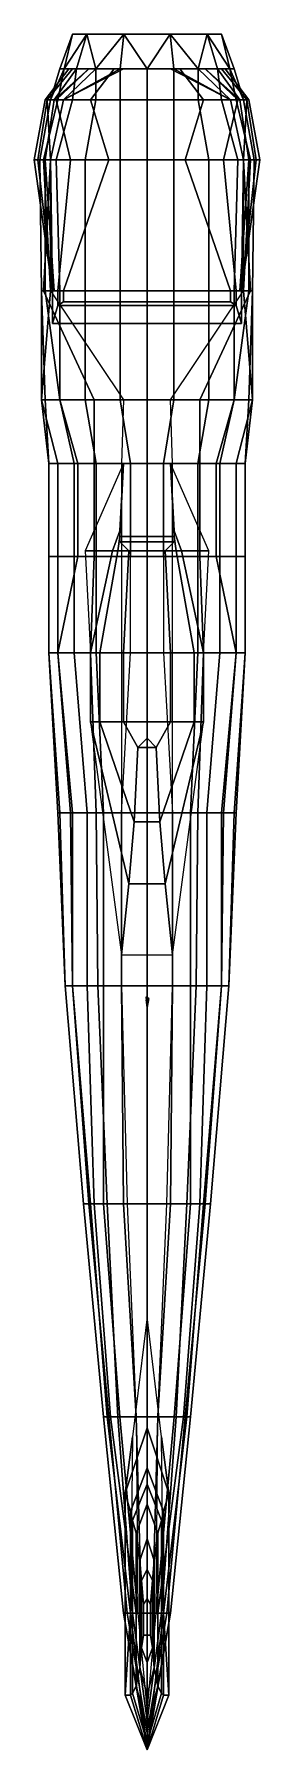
# Model space of a CAD drawing. Extents: x -0.62 to 0.62, y -5.03 to 4.4.
import ezdxf

# ---------------------------------------------------------------- set-up
doc = ezdxf.new("R2010")
doc.units = 0
doc.layers.get('0').update_dxf_attribs({"linetype": 'CONTINUOUS'})

msp = doc.modelspace()

# ---------------------------------------------------------------- linework, layer by layer
for points in [[(-0.3317, 4.4, 2.771), (-0.41, 4.4, 2.53), (-0.48, 4.21, 2.52), (-0.4565, 4.21, 2.6683)], [(-0.41, 4.4, 2.53), (-0.41, 4.4, 2.53), (-0.4565, 4.21, 2.3717), (-0.48, 4.21, 2.52)], [(-0.3317, 4.4, 2.771), (-0.3317, 4.4, 2.771), (-0.4565, 4.21, 2.6683), (-0.3883, 4.21, 2.8021)], [(-0.41, 4.4, 2.53), (-0.3317, 4.4, 2.289), (-0.3883, 4.21, 2.2379), (-0.4565, 4.21, 2.3717)], [(-0.1267, 4.4, 2.9199), (-0.3317, 4.4, 2.771), (-0.3883, 4.21, 2.8021), (-0.2821, 4.21, 2.9083)], [(-0.3317, 4.4, 2.289), (-0.3317, 4.4, 2.289), (-0.2821, 4.21, 2.1317), (-0.3883, 4.21, 2.2379)], [(-0.3317, 4.4, 2.289), (-0.1267, 4.4, 2.1401), (-0.1483, 4.21, 2.05), (-0.2821, 4.21, 2.1317)], [(-0.1267, 4.4, 2.9199), (-0.1267, 4.4, 2.9199), (-0.2821, 4.21, 2.9083), (-0.1483, 4.21, 2.9765)], [(0.1267, 4.4, 2.9199), (-0.1267, 4.4, 2.9199), (-0.1483, 4.21, 2.9765), (0, 4.21, 3)], [(-0.1267, 4.4, 2.1401), (-0.1267, 4.4, 2.1401), (0, 4.21, 2.02), (-0.1483, 4.21, 2.05)], [(-0.1267, 4.4, 2.1401), (0.1267, 4.4, 2.1401), (0.1483, 4.21, 2.05), (0, 4.21, 2.02)], [(0.1267, 4.4, 2.9199), (0.1267, 4.4, 2.9199), (0, 4.21, 3), (0.1483, 4.21, 2.9765)], [(0.3317, 4.4, 2.771), (0.1267, 4.4, 2.9199), (0.1483, 4.21, 2.9765), (0.2821, 4.21, 2.9083)], [(0.1267, 4.4, 2.1401), (0.1267, 4.4, 2.1401), (0.2821, 4.21, 2.1317), (0.1483, 4.21, 2.05)], [(0.1267, 4.4, 2.1401), (0.3317, 4.4, 2.289), (0.3883, 4.21, 2.2379), (0.2821, 4.21, 2.1317)], [(0.3317, 4.4, 2.771), (0.3317, 4.4, 2.771), (0.2821, 4.21, 2.9083), (0.3883, 4.21, 2.8021)], [(0.41, 4.4, 2.53), (0.3317, 4.4, 2.771), (0.3883, 4.21, 2.8021), (0.4565, 4.21, 2.6683)], [(0.3317, 4.4, 2.289), (0.3317, 4.4, 2.289), (0.4565, 4.21, 2.3717), (0.3883, 4.21, 2.2379)], [(0.3317, 4.4, 2.289), (0.41, 4.4, 2.53), (0.48, 4.21, 2.52), (0.4565, 4.21, 2.3717)], [(0.41, 4.4, 2.53), (0.41, 4.4, 2.53), (0.4565, 4.21, 2.6683), (0.48, 4.21, 2.52)], [(-0.41, 4.21, 1.61), (-0.55, 4.04, 1.58), (-0.56, 4.04, 1.63), (-0.43, 4.21, 1.67)], [(-0.43, 4.21, 1.67), (-0.56, 4.04, 1.63), (-0.56, 4.04, 1.67), (-0.43, 4.21, 1.73)], [(-0.43, 4.21, 1.73), (-0.56, 4.04, 1.67), (-0.55, 4.04, 1.74), (-0.41, 4.21, 1.77)], [(-0.32, 4.21, 1.5), (-0.5, 4.04, 1.48), (-0.55, 4.04, 1.58), (-0.41, 4.21, 1.61)], [(-0.41, 4.21, 1.77), (-0.55, 4.04, 1.74), (-0.51, 4.04, 1.85), (-0.32, 4.21, 1.89)], [(-0.4565, 4.21, 2.3717), (-0.3883, 4.21, 2.2379), (-0.51, 4.04, 2.2679), (-0.53, 4.04, 2.4017)], [(-0.48, 4.21, 2.52), (-0.4565, 4.21, 2.3717), (-0.53, 4.04, 2.4017), (-0.53, 4.04, 2.55)], [(-0.4565, 4.21, 2.6683), (-0.48, 4.21, 2.52), (-0.53, 4.04, 2.55), (-0.49, 4.04, 2.6983)], [(-0.32, 4.21, 1.89), (-0.51, 4.04, 1.85), (-0.46, 4.04, 1.97), (-0.13, 4.21, 1.99)], [(-0.3883, 4.21, 2.2379), (-0.2821, 4.21, 2.1317), (-0.46, 4.04, 2.02), (-0.51, 4.04, 2.2679)], [(-0.18, 4.21, 1.43), (-0.31, 4.04, 1.38), (-0.5, 4.04, 1.48), (-0.32, 4.21, 1.5)], [(-0.3883, 4.21, 2.8021), (-0.4565, 4.21, 2.6683), (-0.49, 4.04, 2.6983), (-0.41, 4.04, 2.8321)], [(-0.13, 4.21, 1.99), (-0.46, 4.04, 1.97), (0, 4.04, 2.06), (0, 4.21, 2.01)], [(-0.1483, 4.21, 2.05), (0, 4.21, 2.02), (0, 4.04, 1.97), (-0.46, 4.04, 1.97)], [(-0.2821, 4.21, 2.1317), (-0.1483, 4.21, 2.05), (-0.46, 4.04, 1.97), (-0.46, 4.04, 2.02)], [(0.32, 4.21, 1.5), (-0.41, 4.21, 1.61), (-0.43, 4.21, 1.67), (0.41, 4.21, 1.61)], [(0.41, 4.21, 1.61), (-0.43, 4.21, 1.67), (-0.43, 4.21, 1.73), (0.43, 4.21, 1.67)], [(0.43, 4.21, 1.67), (-0.43, 4.21, 1.73), (-0.41, 4.21, 1.77), (0.43, 4.21, 1.73)], [(-0.2821, 4.21, 2.9083), (-0.3883, 4.21, 2.8021), (-0.41, 4.04, 2.8321), (-0.2821, 4.04, 2.9383)], [(0.18, 4.21, 1.43), (-0.32, 4.21, 1.5), (-0.41, 4.21, 1.61), (0.32, 4.21, 1.5)], [(0.43, 4.21, 1.73), (-0.41, 4.21, 1.77), (-0.32, 4.21, 1.89), (0.41, 4.21, 1.77)], [(0, 4.21, 1.4), (-0.18, 4.21, 1.43), (-0.32, 4.21, 1.5), (0.18, 4.21, 1.43)], [(0.41, 4.21, 1.77), (-0.32, 4.21, 1.89), (-0.13, 4.21, 1.99), (0.32, 4.21, 1.89)], [(0, 4.21, 1.4), (0, 4.04, 1.34), (-0.31, 4.04, 1.38), (-0.18, 4.21, 1.43)], [(-0.1483, 4.21, 2.9765), (-0.2821, 4.21, 2.9083), (-0.2821, 4.04, 2.9383), (-0.1483, 4.04, 3.0065)], [(0, 4.21, 3), (-0.1483, 4.21, 2.9765), (-0.1483, 4.04, 3.0065), (0, 4.04, 3.03)], [(0.32, 4.21, 1.89), (-0.13, 4.21, 1.99), (0, 4.21, 2.01), (0.13, 4.21, 1.99)], [(0, 4.04, 1.34), (0, 4.21, 1.4), (0.18, 4.21, 1.43), (0.31, 4.04, 1.38)], [(0.46, 4.04, 1.97), (0, 4.04, 1.97), (0, 4.21, 2.02), (0.1483, 4.21, 2.05)], [(0.46, 4.04, 1.97), (0.13, 4.21, 1.99), (0, 4.21, 2.01), (0, 4.04, 2.06)], [(0, 4.04, 3.03), (0.1483, 4.04, 3.0065), (0.1483, 4.21, 2.9765), (0, 4.21, 3)], [(0.51, 4.04, 1.85), (0.32, 4.21, 1.89), (0.13, 4.21, 1.99), (0.46, 4.04, 1.97)], [(0.46, 4.04, 2.02), (0.46, 4.04, 1.97), (0.1483, 4.21, 2.05), (0.2821, 4.21, 2.1317)], [(0.1483, 4.04, 3.0065), (0.2821, 4.04, 2.9383), (0.2821, 4.21, 2.9083), (0.1483, 4.21, 2.9765)], [(0.31, 4.04, 1.38), (0.18, 4.21, 1.43), (0.32, 4.21, 1.5), (0.5, 4.04, 1.48)], [(0.51, 4.04, 2.2679), (0.46, 4.04, 2.02), (0.2821, 4.21, 2.1317), (0.3883, 4.21, 2.2379)], [(0.2821, 4.04, 2.9383), (0.41, 4.04, 2.8321), (0.3883, 4.21, 2.8021), (0.2821, 4.21, 2.9083)], [(0.5, 4.04, 1.48), (0.32, 4.21, 1.5), (0.41, 4.21, 1.61), (0.55, 4.04, 1.58)], [(0.55, 4.04, 1.74), (0.41, 4.21, 1.77), (0.32, 4.21, 1.89), (0.51, 4.04, 1.85)], [(0.41, 4.04, 2.8321), (0.49, 4.04, 2.6983), (0.4565, 4.21, 2.6683), (0.3883, 4.21, 2.8021)], [(0.53, 4.04, 2.4017), (0.51, 4.04, 2.2679), (0.3883, 4.21, 2.2379), (0.4565, 4.21, 2.3717)], [(0.56, 4.04, 1.67), (0.43, 4.21, 1.73), (0.41, 4.21, 1.77), (0.55, 4.04, 1.74)], [(0.55, 4.04, 1.58), (0.41, 4.21, 1.61), (0.43, 4.21, 1.67), (0.56, 4.04, 1.63)], [(0.56, 4.04, 1.63), (0.43, 4.21, 1.67), (0.43, 4.21, 1.73), (0.56, 4.04, 1.67)], [(0.49, 4.04, 2.6983), (0.53, 4.04, 2.55), (0.48, 4.21, 2.52), (0.4565, 4.21, 2.6683)], [(0.53, 4.04, 2.55), (0.53, 4.04, 2.4017), (0.4565, 4.21, 2.3717), (0.48, 4.21, 2.52)], [(-0.56, 4.04, 1.67), (-0.62, 3.71, 1.67), (-0.6, 3.71, 1.77), (-0.55, 4.04, 1.74)], [(-0.56, 4.04, 1.63), (-0.62, 3.71, 1.62), (-0.62, 3.71, 1.67), (-0.56, 4.04, 1.67)], [(-0.55, 4.04, 1.58), (-0.53, 3.71, 1.41), (-0.62, 3.71, 1.62), (-0.56, 4.04, 1.63)], [(-0.55, 4.04, 1.74), (-0.6, 3.71, 1.77), (-0.56, 3.71, 1.95), (-0.51, 4.04, 1.85)], [(-0.53, 4.04, 2.4017), (-0.51, 4.04, 2.2679), (-0.56, 3.71, 2.25), (-0.59, 3.71, 2.4017)], [(-0.53, 4.04, 2.55), (-0.53, 4.04, 2.4017), (-0.59, 3.71, 2.4017), (-0.59, 3.71, 2.55)], [(-0.49, 4.04, 2.6983), (-0.53, 4.04, 2.55), (-0.59, 3.71, 2.55), (-0.57, 3.71, 2.63)], [(-0.41, 4.04, 2.8321), (-0.49, 4.04, 2.6983), (-0.57, 3.71, 2.63), (-0.5, 3.71, 2.79)], [(-0.51, 4.04, 1.85), (-0.56, 3.71, 1.95), (-0.53, 3.71, 2.05), (-0.46, 4.04, 1.97)], [(-0.51, 4.04, 2.2679), (-0.46, 4.04, 2.02), (-0.53, 3.71, 2.1), (-0.56, 3.71, 2.25)], [(-0.5, 4.04, 1.48), (-0.42, 3.71, 1.35), (-0.53, 3.71, 1.41), (-0.55, 4.04, 1.58)], [(-0.46, 4.04, 2.02), (-0.46, 4.04, 1.97), (-0.53, 3.71, 2.05), (-0.53, 3.71, 2.1)], [(-0.31, 4.04, 1.38), (-0.21, 3.71, 1.3), (-0.42, 3.71, 1.35), (-0.5, 4.04, 1.48)], [(-0.2821, 4.04, 2.9383), (-0.41, 4.04, 2.8321), (-0.5, 3.71, 2.79), (-0.34, 3.71, 2.96)], [(-0.1483, 4.04, 3.0065), (-0.2821, 4.04, 2.9383), (-0.34, 3.71, 2.96), (-0.1483, 3.71, 3.04)], [(0, 4.04, 1.34), (0, 3.71, 1.29), (-0.21, 3.71, 1.3), (-0.31, 4.04, 1.38)], [(0, 4.04, 3.03), (-0.1483, 4.04, 3.0065), (-0.1483, 3.71, 3.04), (0, 3.71, 3.06)], [(0, 3.71, 1.29), (0, 4.04, 1.34), (0.31, 4.04, 1.38), (0.21, 3.71, 1.3)], [(0, 3.71, 3.06), (0.1483, 3.71, 3.04), (0.1483, 4.04, 3.0065), (0, 4.04, 3.03)], [(0.1483, 3.71, 3.04), (0.34, 3.71, 2.96), (0.2821, 4.04, 2.9383), (0.1483, 4.04, 3.0065)], [(0.21, 3.71, 1.3), (0.31, 4.04, 1.38), (0.5, 4.04, 1.48), (0.42, 3.71, 1.35)], [(0.34, 3.71, 2.96), (0.5, 3.71, 2.79), (0.41, 4.04, 2.8321), (0.2821, 4.04, 2.9383)], [(0.5, 3.71, 2.79), (0.57, 3.71, 2.63), (0.49, 4.04, 2.6983), (0.41, 4.04, 2.8321)], [(0.42, 3.71, 1.35), (0.5, 4.04, 1.48), (0.55, 4.04, 1.58), (0.53, 3.71, 1.41)], [(0.56, 3.71, 2.25), (0.53, 3.71, 2.1), (0.46, 4.04, 2.02), (0.51, 4.04, 2.2679)], [(0.53, 3.71, 2.1), (0.53, 3.71, 2.05), (0.46, 4.04, 1.97), (0.46, 4.04, 2.02)], [(0.56, 3.71, 1.95), (0.51, 4.04, 1.85), (0.46, 4.04, 1.97), (0.53, 3.71, 2.05)], [(0.57, 3.71, 2.63), (0.59, 3.71, 2.55), (0.53, 4.04, 2.55), (0.49, 4.04, 2.6983)], [(0.6, 3.71, 1.77), (0.55, 4.04, 1.74), (0.51, 4.04, 1.85), (0.56, 3.71, 1.95)], [(0.59, 3.71, 2.4017), (0.56, 3.71, 2.25), (0.51, 4.04, 2.2679), (0.53, 4.04, 2.4017)], [(0.53, 3.71, 1.41), (0.55, 4.04, 1.58), (0.56, 4.04, 1.63), (0.62, 3.71, 1.62)], [(0.59, 3.71, 2.55), (0.59, 3.71, 2.4017), (0.53, 4.04, 2.4017), (0.53, 4.04, 2.55)], [(0.62, 3.71, 1.67), (0.56, 4.04, 1.67), (0.55, 4.04, 1.74), (0.6, 3.71, 1.77)], [(0.62, 3.71, 1.62), (0.56, 4.04, 1.63), (0.56, 4.04, 1.67), (0.62, 3.71, 1.67)], [(-0.53, 3.71, 1.41), (-0.52, 2.99, 1.57), (-0.52, 2.99, 1.64), (-0.62, 3.71, 1.62)], [(-0.62, 3.71, 1.62), (-0.52, 2.99, 1.64), (-0.52, 2.99, 1.69), (-0.62, 3.71, 1.67)], [(-0.62, 3.71, 1.67), (-0.52, 2.99, 1.69), (-0.52, 2.99, 1.79), (-0.6, 3.71, 1.77)], [(-0.6, 3.71, 1.77), (-0.52, 2.99, 1.79), (-0.51, 2.99, 1.97), (-0.56, 3.71, 1.95)], [(-0.59, 3.71, 2.4017), (-0.56, 3.71, 2.25), (-0.56, 2.99, 2.27), (-0.58, 2.99, 2.4217)], [(-0.59, 3.71, 2.55), (-0.59, 3.71, 2.4017), (-0.58, 2.99, 2.4217), (-0.58, 2.99, 2.5)], [(-0.57, 3.71, 2.63), (-0.59, 3.71, 2.55), (-0.58, 2.99, 2.5), (-0.53, 2.99, 2.68)], [(-0.56, 3.71, 2.25), (-0.53, 3.71, 2.1), (-0.57, 2.99, 2.12), (-0.56, 2.99, 2.27)], [(-0.53, 3.71, 2.1), (-0.53, 3.71, 2.05), (-0.53, 2.99, 2.07), (-0.57, 2.99, 2.12)], [(-0.5, 3.71, 2.79), (-0.57, 3.71, 2.63), (-0.53, 2.99, 2.68), (-0.48, 2.99, 2.81)], [(-0.56, 3.71, 1.95), (-0.51, 2.99, 1.97), (-0.53, 2.99, 2.07), (-0.53, 3.71, 2.05)], [(-0.42, 3.71, 1.35), (-0.49, 2.99, 1.37), (-0.52, 2.99, 1.57), (-0.53, 3.71, 1.41)], [(-0.34, 3.71, 2.96), (-0.5, 3.71, 2.79), (-0.48, 2.99, 2.81), (-0.34, 2.99, 2.98)], [(-0.21, 3.71, 1.3), (-0.46, 2.99, 1.33), (-0.49, 2.99, 1.37), (-0.42, 3.71, 1.35)], [(0, 3.71, 1.29), (0, 2.99, 1.33), (-0.46, 2.99, 1.33), (-0.21, 3.71, 1.3)], [(-0.1483, 3.71, 3.04), (-0.34, 3.71, 2.96), (-0.34, 2.99, 2.98), (-0.1483, 2.99, 3.06)], [(0, 3.71, 3.06), (-0.1483, 3.71, 3.04), (-0.1483, 2.99, 3.06), (0, 2.99, 3.08)], [(0, 2.99, 1.33), (0, 3.71, 1.29), (0.21, 3.71, 1.3), (0.46, 2.99, 1.33)], [(0, 2.99, 3.08), (0.1483, 2.99, 3.06), (0.1483, 3.71, 3.04), (0, 3.71, 3.06)], [(0.1483, 2.99, 3.06), (0.34, 2.99, 2.98), (0.34, 3.71, 2.96), (0.1483, 3.71, 3.04)], [(0.46, 2.99, 1.33), (0.21, 3.71, 1.3), (0.42, 3.71, 1.35), (0.49, 2.99, 1.37)], [(0.34, 2.99, 2.98), (0.48, 2.99, 2.81), (0.5, 3.71, 2.79), (0.34, 3.71, 2.96)], [(0.49, 2.99, 1.37), (0.42, 3.71, 1.35), (0.53, 3.71, 1.41), (0.52, 2.99, 1.57)], [(0.48, 2.99, 2.81), (0.53, 2.99, 2.68), (0.57, 3.71, 2.63), (0.5, 3.71, 2.79)], [(0.51, 2.99, 1.97), (0.56, 3.71, 1.95), (0.53, 3.71, 2.05), (0.53, 2.99, 2.07)], [(0.52, 2.99, 1.79), (0.6, 3.71, 1.77), (0.56, 3.71, 1.95), (0.51, 2.99, 1.97)], [(0.52, 2.99, 1.57), (0.53, 3.71, 1.41), (0.62, 3.71, 1.62), (0.52, 2.99, 1.64)], [(0.52, 2.99, 1.64), (0.62, 3.71, 1.62), (0.62, 3.71, 1.67), (0.52, 2.99, 1.69)], [(0.52, 2.99, 1.69), (0.62, 3.71, 1.67), (0.6, 3.71, 1.77), (0.52, 2.99, 1.79)], [(0.56, 2.99, 2.27), (0.57, 2.99, 2.12), (0.53, 3.71, 2.1), (0.56, 3.71, 2.25)], [(0.57, 2.99, 2.12), (0.53, 2.99, 2.07), (0.53, 3.71, 2.05), (0.53, 3.71, 2.1)], [(0.53, 2.99, 2.68), (0.58, 2.99, 2.5), (0.59, 3.71, 2.55), (0.57, 3.71, 2.63)], [(0.58, 2.99, 2.4217), (0.56, 2.99, 2.27), (0.56, 3.71, 2.25), (0.59, 3.71, 2.4017)], [(0.58, 2.99, 2.5), (0.58, 2.99, 2.4217), (0.59, 3.71, 2.4017), (0.59, 3.71, 2.55)], [(-0.58, 2.99, 2.5), (-0.58, 2.99, 2.4217), (-0.56, 2.39, 2.16), (-0.58, 2.39, 2.23)], [(-0.53, 2.99, 2.68), (-0.58, 2.99, 2.5), (-0.58, 2.39, 2.23), (-0.58, 2.39, 2.5)], [(-0.58, 2.99, 2.4217), (-0.56, 2.99, 2.27), (-0.48, 2.39, 1.59), (-0.56, 2.39, 2.16)], [(-0.48, 2.99, 2.81), (-0.53, 2.99, 2.68), (-0.58, 2.39, 2.5), (-0.48, 2.39, 2.81)], [(-0.57, 2.99, 2.12), (-0.53, 2.99, 2.07), (-0.13, 2.39, 1.52), (-0.29, 2.39, 1.54)], [(-0.56, 2.99, 2.27), (-0.57, 2.99, 2.12), (-0.29, 2.39, 1.54), (-0.48, 2.39, 1.59)], [(-0.53, 2.99, 2.07), (-0.13, 2.39, 1.52), (0, 2.39, 1.51), (0, 2.99, 2.08)], [(-0.52, 2.99, 1.57), (-0.52, 2.81, 1.57), (-0.52, 2.81, 1.64), (-0.52, 2.99, 1.64)], [(-0.49, 2.99, 1.37), (-0.49, 2.91, 1.37), (-0.52, 2.81, 1.57), (-0.52, 2.99, 1.57)], [(-0.46, 2.99, 1.33), (-0.46, 2.93, 1.33), (-0.49, 2.91, 1.37), (-0.49, 2.99, 1.37)], [(0.46, 2.93, 1.33), (0.49, 2.91, 1.37), (-0.49, 2.91, 1.37), (-0.46, 2.93, 1.33)], [(-0.34, 2.99, 2.98), (-0.48, 2.99, 2.81), (-0.48, 2.39, 2.81), (-0.34, 2.39, 2.98)], [(0, 2.99, 1.33), (0, 2.93, 1.33), (-0.46, 2.93, 1.33), (-0.46, 2.99, 1.33)], [(-0.1483, 2.99, 3.06), (-0.34, 2.99, 2.98), (-0.34, 2.39, 2.98), (-0.1483, 2.39, 3.07)], [(0, 2.99, 3.08), (-0.1483, 2.99, 3.06), (-0.1483, 2.39, 3.07), (0, 2.39, 3.09)], [(0, 2.93, 1.33), (0, 2.99, 1.33), (0.46, 2.99, 1.33), (0.46, 2.93, 1.33)], [(0.13, 2.39, 1.52), (0.53, 2.99, 2.07), (0, 2.99, 2.08), (0, 2.39, 1.51)], [(0, 2.39, 3.09), (0.1483, 2.39, 3.07), (0.1483, 2.99, 3.06), (0, 2.99, 3.08)], [(0.29, 2.39, 1.54), (0.13, 2.39, 1.52), (0.53, 2.99, 2.07), (0.57, 2.99, 2.12)], [(0.1483, 2.39, 3.07), (0.34, 2.39, 2.98), (0.34, 2.99, 2.98), (0.1483, 2.99, 3.06)], [(0.48, 2.39, 1.59), (0.29, 2.39, 1.54), (0.57, 2.99, 2.12), (0.56, 2.99, 2.27)], [(0.34, 2.39, 2.98), (0.48, 2.39, 2.81), (0.48, 2.99, 2.81), (0.34, 2.99, 2.98)], [(0.46, 2.93, 1.33), (0.46, 2.99, 1.33), (0.49, 2.99, 1.37), (0.49, 2.91, 1.37)], [(0.48, 2.39, 2.81), (0.58, 2.39, 2.5), (0.53, 2.99, 2.68), (0.48, 2.99, 2.81)], [(0.56, 2.39, 2.16), (0.48, 2.39, 1.59), (0.56, 2.99, 2.27), (0.58, 2.99, 2.4217)], [(0.49, 2.91, 1.37), (0.49, 2.99, 1.37), (0.52, 2.99, 1.57), (0.52, 2.81, 1.57)], [(0.52, 2.81, 1.57), (0.52, 2.99, 1.57), (0.52, 2.99, 1.64), (0.52, 2.81, 1.64)], [(0.58, 2.39, 2.5), (0.58, 2.39, 2.23), (0.58, 2.99, 2.5), (0.53, 2.99, 2.68)], [(0.58, 2.39, 2.23), (0.56, 2.39, 2.16), (0.58, 2.99, 2.4217), (0.58, 2.99, 2.5)], [(0.49, 2.91, 1.37), (0.52, 2.81, 1.57), (-0.52, 2.81, 1.57), (-0.49, 2.91, 1.37)], [(0.52, 2.81, 1.57), (0.52, 2.81, 1.64), (-0.52, 2.81, 1.64), (-0.52, 2.81, 1.57)], [(-0.58, 2.39, 2.5), (-0.58, 2.39, 2.23), (-0.54, 2.04, 2.46), (-0.49, 2.04, 2.74)], [(-0.48, 2.39, 2.81), (-0.58, 2.39, 2.5), (-0.49, 2.04, 2.74), (-0.4, 2.04, 2.9)], [(-0.58, 2.39, 2.23), (-0.56, 2.39, 2.16), (-0.54, 2.04, 2.16), (-0.54, 2.04, 2.46)], [(-0.56, 2.39, 2.16), (-0.48, 2.39, 1.59), (-0.38, 2.04, 1.6), (-0.54, 2.04, 2.16)], [(-0.34, 2.39, 2.98), (-0.48, 2.39, 2.81), (-0.4, 2.04, 2.9), (-0.28, 2.04, 3.01)], [(-0.48, 2.39, 1.59), (-0.29, 2.39, 1.54), (-0.29, 2.04, 1.56), (-0.38, 2.04, 1.6)], [(-0.1483, 2.39, 3.07), (-0.34, 2.39, 2.98), (-0.28, 2.04, 3.01), (-0.09, 2.04, 3.08)], [(-0.29, 2.39, 1.54), (-0.13, 2.39, 1.52), (-0.14, 2.04, 1.53), (-0.29, 2.04, 1.56)], [(0, 2.39, 3.09), (-0.1483, 2.39, 3.07), (-0.09, 2.04, 3.08), (0, 2.04, 3.09)], [(-0.13, 2.39, 1.52), (-0.14, 2.04, 1.53), (0, 2.04, 1.53), (0, 2.39, 1.51)], [(0.14, 2.04, 1.53), (0.13, 2.39, 1.52), (0, 2.39, 1.51), (0, 2.04, 1.53)], [(0, 2.04, 3.09), (0.09, 2.04, 3.08), (0.1483, 2.39, 3.07), (0, 2.39, 3.09)], [(0.09, 2.04, 3.08), (0.28, 2.04, 3.01), (0.34, 2.39, 2.98), (0.1483, 2.39, 3.07)], [(0.29, 2.04, 1.56), (0.14, 2.04, 1.53), (0.13, 2.39, 1.52), (0.29, 2.39, 1.54)], [(0.28, 2.04, 3.01), (0.4, 2.04, 2.9), (0.48, 2.39, 2.81), (0.34, 2.39, 2.98)], [(0.38, 2.04, 1.6), (0.29, 2.04, 1.56), (0.29, 2.39, 1.54), (0.48, 2.39, 1.59)], [(0.54, 2.04, 2.16), (0.38, 2.04, 1.6), (0.48, 2.39, 1.59), (0.56, 2.39, 2.16)], [(0.4, 2.04, 2.9), (0.49, 2.04, 2.74), (0.58, 2.39, 2.5), (0.48, 2.39, 2.81)], [(0.49, 2.04, 2.74), (0.54, 2.04, 2.46), (0.58, 2.39, 2.23), (0.58, 2.39, 2.5)], [(0.54, 2.04, 2.46), (0.54, 2.04, 2.16), (0.56, 2.39, 2.16), (0.58, 2.39, 2.23)], [(-0.54, 2.04, 2.16), (-0.38, 2.04, 1.6), (-0.38, 1.53, 1.57), (-0.54, 1.53, 2.13)], [(-0.54, 2.04, 2.46), (-0.54, 2.04, 2.16), (-0.54, 1.53, 2.13), (-0.54, 1.53, 2.47)], [(-0.49, 2.04, 2.74), (-0.54, 2.04, 2.46), (-0.54, 1.53, 2.47), (-0.49, 1.53, 2.71)], [(-0.4, 2.04, 2.9), (-0.49, 2.04, 2.74), (-0.49, 1.53, 2.71), (-0.4, 1.53, 2.87)], [(-0.28, 2.04, 3.01), (-0.4, 2.04, 2.9), (-0.4, 1.53, 2.87), (-0.28, 1.53, 2.98)], [(-0.38, 2.04, 1.6), (-0.29, 2.04, 1.56), (-0.29, 1.53, 1.53), (-0.38, 1.53, 1.57)], [(-0.15, 1.67, 3.29), (-0.13, 2.04, 3.06), (-0.34, 1.56, 2.92), (-0.19, 1.56, 3.29)], [(-0.29, 2.04, 1.56), (-0.14, 2.04, 1.53), (-0.14, 1.53, 1.5), (-0.29, 1.53, 1.53)], [(-0.09, 2.04, 3.08), (-0.28, 2.04, 3.01), (-0.28, 1.53, 2.98), (-0.09, 1.53, 3.05)], [(-0.15, 1.64, 3.31), (0.15, 1.64, 3.31), (0.13, 2.04, 3.06), (-0.13, 2.04, 3.06)], [(-0.14, 2.04, 1.53), (-0.14, 1.53, 1.5), (0, 1.53, 1.5), (0, 2.04, 1.53)], [(0, 2.04, 3.09), (-0.09, 2.04, 3.08), (-0.09, 1.53, 3.05), (0, 1.53, 3.06)], [(0.14, 1.53, 1.5), (0.14, 2.04, 1.53), (0, 2.04, 1.53), (0, 1.53, 1.5)], [(0, 1.53, 3.06), (0.09, 1.53, 3.05), (0.09, 2.04, 3.08), (0, 2.04, 3.09)], [(0.09, 1.53, 3.05), (0.28, 1.53, 2.98), (0.28, 2.04, 3.01), (0.09, 2.04, 3.08)], [(0.19, 1.56, 3.29), (0.34, 1.56, 2.92), (0.13, 2.04, 3.06), (0.15, 1.67, 3.29)], [(0.29, 1.53, 1.53), (0.14, 1.53, 1.5), (0.14, 2.04, 1.53), (0.29, 2.04, 1.56)], [(0.28, 1.53, 2.98), (0.4, 1.53, 2.87), (0.4, 2.04, 2.9), (0.28, 2.04, 3.01)], [(0.38, 1.53, 1.57), (0.29, 1.53, 1.53), (0.29, 2.04, 1.56), (0.38, 2.04, 1.6)], [(0.54, 1.53, 2.13), (0.38, 1.53, 1.57), (0.38, 2.04, 1.6), (0.54, 2.04, 2.16)], [(0.4, 1.53, 2.87), (0.49, 1.53, 2.71), (0.49, 2.04, 2.74), (0.4, 2.04, 2.9)], [(0.49, 1.53, 2.71), (0.54, 1.53, 2.47), (0.54, 2.04, 2.46), (0.49, 2.04, 2.74)], [(0.54, 1.53, 2.47), (0.54, 1.53, 2.13), (0.54, 2.04, 2.16), (0.54, 2.04, 2.46)], [(-0.15, 1.64, 3.31), (-0.15, 1.67, 3.29), (-0.19, 1.56, 3.29), (-0.16, 1.56, 3.31)], [(-0.15, 1.61, 3.33), (-0.15, 1.64, 3.31), (-0.16, 1.56, 3.31), (-0.1, 1.56, 3.33)], [(-0.15, 1.61, 3.33), (0.15, 1.61, 3.33), (0.15, 1.64, 3.31), (-0.15, 1.64, 3.31)], [(-0.1, 1.56, 3.33), (0.1, 1.56, 3.33), (0.15, 1.61, 3.33), (-0.15, 1.61, 3.33)], [(0.1, 1.56, 3.33), (0.16, 1.56, 3.31), (0.15, 1.64, 3.31), (0.15, 1.61, 3.33)], [(0.16, 1.56, 3.31), (0.19, 1.56, 3.29), (0.15, 1.67, 3.29), (0.15, 1.64, 3.31)], [(-0.54, 1.53, 2.13), (-0.38, 1.53, 1.57), (-0.49, 1, 1.73), (-0.54, 1, 2.08)], [(-0.49, 1.53, 2.71), (-0.54, 1.53, 2.47), (-0.54, 1, 2.42), (-0.49, 1, 2.59)], [(-0.54, 1.53, 2.47), (-0.54, 1.53, 2.13), (-0.54, 1, 2.08), (-0.54, 1, 2.42)], [(-0.38, 1.53, 1.57), (-0.29, 1.53, 1.53), (-0.31, 1, 1.62), (-0.49, 1, 1.73)], [(-0.4, 1.53, 2.87), (-0.49, 1.53, 2.71), (-0.49, 1, 2.59), (-0.4, 1, 2.77)], [(-0.28, 1.53, 2.98), (-0.4, 1.53, 2.87), (-0.4, 1, 2.77), (-0.28, 1, 2.92)], [(-0.19, 1.56, 3.29), (-0.34, 1.56, 2.92), (-0.31, 1, 2.88), (-0.31, 1, 3.08)], [(-0.16, 1.56, 3.31), (-0.19, 1.56, 3.29), (-0.31, 1, 3.08), (-0.26, 1, 3.2)], [(-0.29, 1.53, 1.53), (-0.14, 1.53, 1.5), (-0.14, 1, 1.52), (-0.31, 1, 1.62)], [(-0.09, 1.53, 3.05), (-0.28, 1.53, 2.98), (-0.28, 1, 2.92), (-0.09, 1, 3.04)], [(-0.1, 1.56, 3.33), (-0.16, 1.56, 3.31), (-0.26, 1, 3.2), (-0.13, 1, 3.31)], [(-0.14, 1.53, 1.5), (-0.14, 1, 1.52), (0, 1, 1.49), (0, 1.53, 1.5)], [(0, 1.56, 3.33), (-0.1, 1.56, 3.33), (-0.13, 1, 3.31), (0, 1, 3.32)], [(0, 1, 3.32), (0.13, 1, 3.31), (0.1, 1.56, 3.33), (0, 1.56, 3.33)], [(0.14, 1, 1.52), (0.14, 1.53, 1.5), (0, 1.53, 1.5), (0, 1, 1.49)], [(0.09, 1, 3.04), (0.28, 1, 2.92), (0.28, 1.53, 2.98), (0.09, 1.53, 3.05)], [(0.13, 1, 3.31), (0.26, 1, 3.2), (0.16, 1.56, 3.31), (0.1, 1.56, 3.33)], [(0.31, 1, 1.62), (0.14, 1, 1.52), (0.14, 1.53, 1.5), (0.29, 1.53, 1.53)], [(0.26, 1, 3.2), (0.31, 1, 3.08), (0.19, 1.56, 3.29), (0.16, 1.56, 3.31)], [(0.31, 1, 3.08), (0.31, 1, 2.88), (0.34, 1.56, 2.92), (0.19, 1.56, 3.29)], [(0.28, 1, 2.92), (0.4, 1, 2.77), (0.4, 1.53, 2.87), (0.28, 1.53, 2.98)], [(0.49, 1, 1.73), (0.31, 1, 1.62), (0.29, 1.53, 1.53), (0.38, 1.53, 1.57)], [(0.54, 1, 2.08), (0.49, 1, 1.73), (0.38, 1.53, 1.57), (0.54, 1.53, 2.13)], [(0.4, 1, 2.77), (0.49, 1, 2.59), (0.49, 1.53, 2.71), (0.4, 1.53, 2.87)], [(0.49, 1, 2.59), (0.54, 1, 2.42), (0.54, 1.53, 2.47), (0.49, 1.53, 2.71)], [(0.54, 1, 2.42), (0.54, 1, 2.08), (0.54, 1.53, 2.13), (0.54, 1.53, 2.47)], [(-0.49, 1, 2.59), (-0.54, 1, 2.42), (-0.48, 0.12, 2.42), (-0.42, 0.12, 2.63)], [(-0.54, 1, 2.42), (-0.54, 1, 2.08), (-0.49, 0.12, 2.16), (-0.48, 0.12, 2.42)], [(-0.54, 1, 2.08), (-0.49, 1, 1.73), (-0.41, 0.12, 1.85), (-0.49, 0.12, 2.16)], [(-0.49, 1, 1.73), (-0.31, 1, 1.62), (-0.28, 0.12, 1.66), (-0.41, 0.12, 1.85)], [(-0.4, 1, 2.77), (-0.49, 1, 2.59), (-0.42, 0.12, 2.63), (-0.33, 0.12, 2.81)], [(-0.28, 1, 2.92), (-0.4, 1, 2.77), (-0.33, 0.12, 2.81), (-0.24, 0.12, 2.91)], [(-0.31, 1, 1.62), (-0.14, 1, 1.52), (-0.14, 0.12, 1.56), (-0.28, 0.12, 1.66)], [(-0.31, 1, 3.08), (-0.31, 1, 2.88), (-0.31, 0.62, 2.85), (-0.31, 0.62, 3.08)], [(-0.26, 1, 3.2), (-0.31, 1, 3.08), (-0.31, 0.62, 3.08), (-0.26, 0.62, 3.2)], [(-0.09, 1, 3.04), (-0.28, 1, 2.92), (-0.24, 0.12, 2.91), (-0.14, 0.12, 2.98)], [(-0.13, 1, 3.31), (-0.26, 1, 3.2), (-0.26, 0.62, 3.2), (-0.13, 0.62, 3.32)], [(-0.14, 1, 1.52), (-0.14, 0.12, 1.56), (0, 0.12, 1.53), (0, 1, 1.49)], [(0, 1, 3.32), (-0.13, 1, 3.31), (-0.13, 0.62, 3.32), (0, 0.62, 3.34)], [(0.14, 0.12, 1.56), (0.14, 1, 1.52), (0, 1, 1.49), (0, 0.12, 1.53)], [(0, 0.62, 3.34), (0.13, 0.62, 3.32), (0.13, 1, 3.31), (0, 1, 3.32)], [(0.14, 0.12, 2.98), (0.24, 0.12, 2.91), (0.28, 1, 2.92), (0.09, 1, 3.04)], [(0.13, 0.62, 3.32), (0.26, 0.62, 3.2), (0.26, 1, 3.2), (0.13, 1, 3.31)], [(0.28, 0.12, 1.66), (0.14, 0.12, 1.56), (0.14, 1, 1.52), (0.31, 1, 1.62)], [(0.24, 0.12, 2.91), (0.33, 0.12, 2.81), (0.4, 1, 2.77), (0.28, 1, 2.92)], [(0.26, 0.62, 3.2), (0.31, 0.62, 3.08), (0.31, 1, 3.08), (0.26, 1, 3.2)], [(0.41, 0.12, 1.85), (0.28, 0.12, 1.66), (0.31, 1, 1.62), (0.49, 1, 1.73)], [(0.31, 0.62, 3.08), (0.31, 0.62, 2.85), (0.31, 1, 2.88), (0.31, 1, 3.08)], [(0.33, 0.12, 2.81), (0.42, 0.12, 2.63), (0.49, 1, 2.59), (0.4, 1, 2.77)], [(0.49, 0.12, 2.16), (0.41, 0.12, 1.85), (0.49, 1, 1.73), (0.54, 1, 2.08)], [(0.42, 0.12, 2.63), (0.48, 0.12, 2.42), (0.54, 1, 2.42), (0.49, 1, 2.59)], [(0.48, 0.12, 2.42), (0.49, 0.12, 2.16), (0.54, 1, 2.08), (0.54, 1, 2.42)], [(-0.31, 0.62, 3.08), (-0.31, 0.62, 2.85), (-0.14, -0.66, 2.88), (-0.1, -0.27, 3.08)], [(-0.26, 0.62, 3.2), (-0.31, 0.62, 3.08), (-0.1, -0.27, 3.08), (-0.07, 0.07, 3.2)], [(-0.13, 0.62, 3.32), (-0.26, 0.62, 3.2), (-0.07, 0.07, 3.2), (-0.05, 0.48, 3.31)], [(0, 0.62, 3.34), (-0.13, 0.62, 3.32), (-0.05, 0.48, 3.31), (0, 0.53, 3.32)], [(0, 0.53, 3.32), (0.05, 0.48, 3.31), (0.13, 0.62, 3.32), (0, 0.62, 3.34)], [(0.05, 0.48, 3.31), (0.07, 0.07, 3.2), (0.26, 0.62, 3.2), (0.13, 0.62, 3.32)], [(0.07, 0.07, 3.2), (0.1, -0.27, 3.08), (0.31, 0.62, 3.08), (0.26, 0.62, 3.2)], [(0.1, -0.27, 3.08), (0.14, -0.66, 2.88), (0.31, 0.62, 2.85), (0.31, 0.62, 3.08)], [(-0.05, 0.48, 3.31), (-0.07, 0.07, 3.2), (0.07, 0.07, 3.2), (0.05, 0.48, 3.31)], [(0, 0.53, 3.32), (-0.05, 0.48, 3.31), (-0.05, 0.48, 3.31), (0.05, 0.48, 3.31)], [(-0.49, 0.12, 2.16), (-0.41, 0.12, 1.85), (-0.41, -0.83, 1.94), (-0.45, -0.83, 2.26)], [(-0.48, 0.12, 2.42), (-0.49, 0.12, 2.16), (-0.45, -0.83, 2.26), (-0.45, -0.83, 2.36)], [(-0.42, 0.12, 2.63), (-0.48, 0.12, 2.42), (-0.45, -0.83, 2.36), (-0.41, -0.83, 2.55)], [(-0.33, 0.12, 2.81), (-0.42, 0.12, 2.63), (-0.41, -0.83, 2.55), (-0.33, -0.83, 2.73)], [(-0.41, 0.12, 1.85), (-0.28, 0.12, 1.66), (-0.27, -0.83, 1.71), (-0.41, -0.83, 1.94)], [(-0.24, 0.12, 2.91), (-0.33, 0.12, 2.81), (-0.33, -0.83, 2.73), (-0.24, -0.83, 2.83)], [(-0.28, 0.12, 1.66), (-0.14, 0.12, 1.56), (-0.14, -0.83, 1.62), (-0.27, -0.83, 1.71)], [(-0.14, 0.12, 2.98), (-0.24, 0.12, 2.91), (-0.24, -0.83, 2.83), (-0.14, -0.83, 2.9)], [(-0.14, 0.12, 1.56), (-0.14, -0.83, 1.62), (0, -0.83, 1.59), (0, 0.12, 1.53)], [(0, 0.12, 3.01), (-0.14, 0.12, 2.98), (-0.14, -0.83, 2.9), (0, -0.83, 2.93)], [(0.14, -0.83, 1.62), (0.14, 0.12, 1.56), (0, 0.12, 1.53), (0, -0.83, 1.59)], [(0, -0.83, 2.93), (0.14, -0.83, 2.9), (0.14, 0.12, 2.98), (0, 0.12, 3.01)], [(0.27, -0.83, 1.71), (0.14, -0.83, 1.62), (0.14, 0.12, 1.56), (0.28, 0.12, 1.66)], [(0.14, -0.83, 2.9), (0.24, -0.83, 2.83), (0.24, 0.12, 2.91), (0.14, 0.12, 2.98)], [(0.24, -0.83, 2.83), (0.33, -0.83, 2.73), (0.33, 0.12, 2.81), (0.24, 0.12, 2.91)], [(0.41, -0.83, 1.94), (0.27, -0.83, 1.71), (0.28, 0.12, 1.66), (0.41, 0.12, 1.85)], [(0.33, -0.83, 2.73), (0.41, -0.83, 2.55), (0.42, 0.12, 2.63), (0.33, 0.12, 2.81)], [(0.45, -0.83, 2.26), (0.41, -0.83, 1.94), (0.41, 0.12, 1.85), (0.49, 0.12, 2.16)], [(0.41, -0.83, 2.55), (0.45, -0.83, 2.36), (0.48, 0.12, 2.42), (0.42, 0.12, 2.63)], [(0.45, -0.83, 2.36), (0.45, -0.83, 2.26), (0.49, 0.12, 2.16), (0.48, 0.12, 2.42)], [(-0.07, 0.07, 3.2), (-0.1, -0.27, 3.08), (0.1, -0.27, 3.08), (0.07, 0.07, 3.2)], [(-0.1, -0.27, 3.08), (-0.14, -0.66, 2.88), (0.14, -0.66, 2.88), (0.1, -0.27, 3.08)], [(-0.45, -0.83, 2.26), (-0.41, -0.83, 1.94), (-0.32, -2.03, 1.99), (-0.35, -2.03, 2.16)], [(-0.45, -0.83, 2.36), (-0.45, -0.83, 2.26), (-0.35, -2.03, 2.16), (-0.35, -2.03, 2.41)], [(-0.41, -0.83, 2.55), (-0.45, -0.83, 2.36), (-0.35, -2.03, 2.41), (-0.31, -2.03, 2.52)], [(-0.41, -0.83, 1.94), (-0.27, -0.83, 1.71), (-0.22, -2.03, 1.82), (-0.32, -2.03, 1.99)], [(-0.33, -0.83, 2.73), (-0.41, -0.83, 2.55), (-0.31, -2.03, 2.52), (-0.29, -2.03, 2.59)], [(-0.24, -0.83, 2.83), (-0.33, -0.83, 2.73), (-0.29, -2.03, 2.59), (-0.24, -2.03, 2.69)], [(-0.27, -0.83, 1.71), (-0.14, -0.83, 1.62), (-0.11, -2.03, 1.72), (-0.22, -2.03, 1.82)], [(-0.14, -0.83, 2.9), (-0.24, -0.83, 2.83), (-0.24, -2.03, 2.69), (-0.13, -2.03, 2.8)], [(-0.14, -0.83, 1.62), (-0.11, -2.03, 1.72), (0, -2.03, 1.69), (0, -0.83, 1.59)], [(0, -0.83, 2.93), (-0.14, -0.83, 2.9), (-0.13, -2.03, 2.8), (0, -2.03, 2.84)], [(0.11, -2.03, 1.72), (0.14, -0.83, 1.62), (0, -0.83, 1.59), (0, -2.03, 1.69)], [(0, -2.03, 2.84), (0.13, -2.03, 2.8), (0.14, -0.83, 2.9), (0, -0.83, 2.93)], [(0.22, -2.03, 1.82), (0.11, -2.03, 1.72), (0.14, -0.83, 1.62), (0.27, -0.83, 1.71)], [(0.13, -2.03, 2.8), (0.24, -2.03, 2.69), (0.24, -0.83, 2.83), (0.14, -0.83, 2.9)], [(0.32, -2.03, 1.99), (0.22, -2.03, 1.82), (0.27, -0.83, 1.71), (0.41, -0.83, 1.94)], [(0.24, -2.03, 2.69), (0.29, -2.03, 2.59), (0.33, -0.83, 2.73), (0.24, -0.83, 2.83)], [(0.29, -2.03, 2.59), (0.31, -2.03, 2.52), (0.41, -0.83, 2.55), (0.33, -0.83, 2.73)], [(0.31, -2.03, 2.52), (0.35, -2.03, 2.41), (0.45, -0.83, 2.36), (0.41, -0.83, 2.55)], [(0.35, -2.03, 2.16), (0.32, -2.03, 1.99), (0.41, -0.83, 1.94), (0.45, -0.83, 2.26)], [(0.35, -2.03, 2.41), (0.35, -2.03, 2.16), (0.45, -0.83, 2.26), (0.45, -0.83, 2.36)], [(0.01, -0.9, 2.91), (-0.005, -0.8913, 2.91), (0, -0.95, 3.63)], [(-0.005, -0.8913, 2.91), (-0.005, -0.9087, 2.91), (0, -0.95, 3.63)], [(-0.005, -0.9087, 2.91), (0.01, -0.9, 2.91), (0, -0.95, 3.63)], [(-0.35, -2.03, 2.41), (-0.35, -2.03, 2.16), (-0.24, -3.2, 2.19), (-0.24, -3.2, 2.35)], [(-0.31, -2.03, 2.52), (-0.35, -2.03, 2.41), (-0.24, -3.2, 2.35), (-0.22, -3.2, 2.46)], [(-0.35, -2.03, 2.16), (-0.32, -2.03, 1.99), (-0.21, -3.2, 2.05), (-0.24, -3.2, 2.19)], [(-0.32, -2.03, 1.99), (-0.22, -2.03, 1.82), (-0.16, -3.2, 1.92), (-0.21, -3.2, 2.05)], [(-0.29, -2.03, 2.59), (-0.31, -2.03, 2.52), (-0.22, -3.2, 2.46), (-0.2, -3.2, 2.55)], [(-0.24, -2.03, 2.69), (-0.29, -2.03, 2.59), (-0.2, -3.2, 2.55), (-0.15, -3.2, 2.63)], [(-0.13, -2.03, 2.8), (-0.24, -2.03, 2.69), (-0.15, -3.2, 2.63), (-0.06, -3.2, 2.73)], [(-0.22, -2.03, 1.82), (-0.11, -2.03, 1.72), (-0.06, -3.2, 1.81), (-0.16, -3.2, 1.92)], [(0, -2.03, 2.84), (-0.13, -2.03, 2.8), (-0.06, -3.2, 2.73), (0, -3.2, 2.75)], [(-0.11, -2.03, 1.72), (-0.06, -3.2, 1.81), (0, -3.2, 1.78), (0, -2.03, 1.69)], [(0.06, -3.2, 1.81), (0.11, -2.03, 1.72), (0, -2.03, 1.69), (0, -3.2, 1.78)], [(0, -3.2, 2.75), (0.06, -3.2, 2.73), (0.13, -2.03, 2.8), (0, -2.03, 2.84)], [(0.16, -3.2, 1.92), (0.06, -3.2, 1.81), (0.11, -2.03, 1.72), (0.22, -2.03, 1.82)], [(0.06, -3.2, 2.73), (0.15, -3.2, 2.63), (0.24, -2.03, 2.69), (0.13, -2.03, 2.8)], [(0.15, -3.2, 2.63), (0.2, -3.2, 2.55), (0.29, -2.03, 2.59), (0.24, -2.03, 2.69)], [(0.21, -3.2, 2.05), (0.16, -3.2, 1.92), (0.22, -2.03, 1.82), (0.32, -2.03, 1.99)], [(0.2, -3.2, 2.55), (0.22, -3.2, 2.46), (0.31, -2.03, 2.52), (0.29, -2.03, 2.59)], [(0.24, -3.2, 2.19), (0.21, -3.2, 2.05), (0.32, -2.03, 1.99), (0.35, -2.03, 2.16)], [(0.22, -3.2, 2.46), (0.24, -3.2, 2.35), (0.35, -2.03, 2.41), (0.31, -2.03, 2.52)], [(0.24, -3.2, 2.35), (0.24, -3.2, 2.19), (0.35, -2.03, 2.16), (0.35, -2.03, 2.41)], [(0, -3.26, 2.79), (0, -2.65, 2.28), (-0.08, -3.31, 2.28), (-0.12, -3.62, 2.79)], [(0.12, -3.62, 2.79), (0.08, -3.31, 2.28), (0, -2.65, 2.28), (0, -3.26, 2.79)], [(-0.24, -3.2, 2.19), (-0.21, -3.2, 2.05), (-0.11, -4.28, 1.94), (-0.13, -4.28, 2.06)], [(-0.22, -3.2, 2.46), (-0.24, -3.2, 2.35), (-0.13, -4.28, 2.13), (-0.09, -4.28, 2.19)], [(-0.24, -3.2, 2.35), (-0.24, -3.2, 2.19), (-0.13, -4.28, 2.06), (-0.13, -4.28, 2.13)], [(-0.2, -3.2, 2.55), (-0.22, -3.2, 2.46), (-0.09, -4.28, 2.19), (-0.06, -4.28, 2.23)], [(-0.21, -3.2, 2.05), (-0.16, -3.2, 1.92), (-0.08, -4.28, 1.85), (-0.11, -4.28, 1.94)], [(-0.15, -3.2, 2.63), (-0.2, -3.2, 2.55), (-0.06, -4.28, 2.23), (-0.05, -4.28, 2.24)], [(-0.16, -3.2, 1.92), (-0.06, -3.2, 1.81), (-0.05, -4.28, 1.81), (-0.08, -4.28, 1.85)], [(-0.06, -3.2, 2.73), (-0.15, -3.2, 2.63), (-0.05, -4.28, 2.24), (-0.03, -4.28, 2.26)], [(-0.06, -3.2, 1.81), (-0.05, -4.28, 1.81), (0, -4.28, 1.78), (0, -3.2, 1.78)], [(0, -3.2, 2.75), (-0.06, -3.2, 2.73), (-0.03, -4.28, 2.26), (0, -4.28, 2.29)], [(0.05, -4.28, 1.81), (0.06, -3.2, 1.81), (0, -3.2, 1.78), (0, -4.28, 1.78)], [(0, -4.28, 2.29), (0.03, -4.28, 2.26), (0.06, -3.2, 2.73), (0, -3.2, 2.75)], [(0.03, -4.28, 2.26), (0.05, -4.28, 2.24), (0.15, -3.2, 2.63), (0.06, -3.2, 2.73)], [(0.08, -4.28, 1.85), (0.05, -4.28, 1.81), (0.06, -3.2, 1.81), (0.16, -3.2, 1.92)], [(0.05, -4.28, 2.24), (0.06, -4.28, 2.23), (0.2, -3.2, 2.55), (0.15, -3.2, 2.63)], [(0.06, -4.28, 2.23), (0.09, -4.28, 2.19), (0.22, -3.2, 2.46), (0.2, -3.2, 2.55)], [(0.11, -4.28, 1.94), (0.08, -4.28, 1.85), (0.16, -3.2, 1.92), (0.21, -3.2, 2.05)], [(0.09, -4.28, 2.19), (0.13, -4.28, 2.13), (0.24, -3.2, 2.35), (0.22, -3.2, 2.46)], [(0.13, -4.28, 2.06), (0.11, -4.28, 1.94), (0.21, -3.2, 2.05), (0.24, -3.2, 2.19)], [(0.13, -4.28, 2.13), (0.13, -4.28, 2.06), (0.24, -3.2, 2.19), (0.24, -3.2, 2.35)], [(0, -3.48, 3.26), (0, -3.26, 2.79), (-0.12, -3.62, 2.79), (-0.09, -3.72, 3.26)], [(0.09, -3.72, 3.26), (0.12, -3.62, 2.79), (0, -3.26, 2.79), (0, -3.48, 3.26)], [(-0.08, -3.31, 2.28), (-0.09, -4.28, 2.19), (-0.12, -4.73, 2.79), (-0.12, -3.62, 2.79)], [(0.12, -4.73, 2.79), (0.09, -4.28, 2.19), (0.08, -3.31, 2.28), (0.12, -3.62, 2.79)], [(0, -3.57, 3.41), (0, -3.48, 3.26), (-0.09, -3.72, 3.26), (-0.08, -3.77, 3.41)], [(0.08, -3.77, 3.41), (0.09, -3.72, 3.26), (0, -3.48, 3.26), (0, -3.57, 3.41)], [(0, -3.68, 3.57), (0, -3.57, 3.41), (-0.08, -3.77, 3.41), (-0.06, -3.84, 3.57)], [(0.06, -3.84, 3.57), (0.08, -3.77, 3.41), (0, -3.57, 3.41), (0, -3.68, 3.57)], [(-0.12, -3.62, 2.79), (-0.12, -4.73, 2.79), (-0.09, -4.73, 3.26), (-0.09, -3.72, 3.26)], [(0.09, -4.73, 3.26), (0.12, -4.73, 2.79), (0.12, -3.62, 2.79), (0.09, -3.72, 3.26)], [(-0.09, -3.72, 3.26), (-0.09, -4.73, 3.26), (-0.08, -4.72, 3.41), (-0.08, -3.77, 3.41)], [(-0.08, -3.77, 3.41), (-0.08, -4.72, 3.41), (-0.06, -4.68, 3.57), (-0.06, -3.84, 3.57)], [(0, -3.87, 3.76), (0, -3.68, 3.57), (-0.06, -3.84, 3.57), (-0.04, -3.99, 3.76)], [(0.04, -3.99, 3.76), (0.06, -3.84, 3.57), (0, -3.68, 3.57), (0, -3.87, 3.76)], [(0.06, -4.68, 3.57), (0.08, -4.72, 3.41), (0.08, -3.77, 3.41), (0.06, -3.84, 3.57)], [(0.08, -4.72, 3.41), (0.09, -4.73, 3.26), (0.09, -3.72, 3.26), (0.08, -3.77, 3.41)], [(-0.06, -3.84, 3.57), (-0.06, -4.68, 3.57), (-0.04, -4.58, 3.76), (-0.04, -3.99, 3.76)], [(0.04, -4.58, 3.76), (0.06, -4.68, 3.57), (0.06, -3.84, 3.57), (0.04, -3.99, 3.76)], [(0, -4.04, 3.86), (0, -3.87, 3.76), (-0.04, -3.99, 3.76), (-0.03, -4.1, 3.86)], [(0.03, -4.1, 3.86), (0.04, -3.99, 3.76), (0, -3.87, 3.76), (0, -4.04, 3.86)], [(-0.04, -3.99, 3.76), (-0.04, -4.58, 3.76), (-0.03, -4.47, 3.86), (-0.03, -4.1, 3.86)], [(0, -4.2, 3.91), (0, -4.04, 3.86), (-0.03, -4.1, 3.86), (-0.02, -4.23, 3.9)], [(0.02, -4.23, 3.9), (0.03, -4.1, 3.86), (0, -4.04, 3.86), (0, -4.2, 3.91)], [(0.03, -4.47, 3.86), (0.04, -4.58, 3.76), (0.04, -3.99, 3.76), (0.03, -4.1, 3.86)], [(-0.03, -4.1, 3.86), (-0.03, -4.47, 3.86), (-0.02, -4.4, 3.9), (-0.02, -4.23, 3.9)], [(0.02, -4.4, 3.9), (0.03, -4.47, 3.86), (0.03, -4.1, 3.86), (0.02, -4.23, 3.9)], [(-0.02, -4.23, 3.9), (-0.02, -4.4, 3.9), (0, -4.4, 3.91), (0, -4.2, 3.91)], [(0, -4.2, 3.91), (0, -4.4, 3.91), (0.02, -4.4, 3.9), (0.02, -4.23, 3.9)], [(-0.09, -4.28, 2.19), (-0.13, -4.28, 2.13), (0, -5.03, 2.13), (0, -5.03, 2.19)], [(-0.13, -4.28, 2.13), (-0.13, -4.28, 2.06), (0, -5.01, 2.06), (0, -5.03, 2.13)], [(-0.13, -4.28, 2.06), (-0.11, -4.28, 1.94), (0, -4.94, 1.94), (0, -5.01, 2.06)], [(-0.12, -4.73, 2.79), (-0.09, -4.28, 2.19), (0, -5.03, 2.19), (0, -5.03, 2.79)], [(-0.11, -4.28, 1.94), (-0.08, -4.28, 1.85), (0, -4.87, 1.85), (0, -4.94, 1.94)], [(-0.08, -4.28, 1.85), (-0.05, -4.28, 1.81), (0, -4.82, 1.81), (0, -4.87, 1.85)], [(-0.05, -4.28, 1.81), (0, -4.82, 1.81), (0, -4.75, 1.78), (0, -4.28, 1.78)], [(0, -5.03, 2.13), (0, -5.01, 2.06), (0.13, -4.28, 2.06), (0.13, -4.28, 2.13)], [(0, -5.03, 2.19), (0, -5.03, 2.13), (0.13, -4.28, 2.13), (0.09, -4.28, 2.19)], [(0, -4.87, 1.85), (0, -4.82, 1.81), (0.05, -4.28, 1.81), (0.08, -4.28, 1.85)], [(0, -4.94, 1.94), (0, -4.87, 1.85), (0.08, -4.28, 1.85), (0.11, -4.28, 1.94)], [(0, -4.82, 1.81), (0.05, -4.28, 1.81), (0, -4.28, 1.78), (0, -4.75, 1.78)], [(0, -5.01, 2.06), (0, -4.94, 1.94), (0.11, -4.28, 1.94), (0.13, -4.28, 2.06)], [(0, -5.03, 2.79), (0, -5.03, 2.19), (0.09, -4.28, 2.19), (0.12, -4.73, 2.79)], [(-0.02, -4.4, 3.9), (-0.03, -4.47, 3.86), (0, -4.55, 3.86), (0, -4.4, 3.91)], [(0, -4.4, 3.91), (0, -4.55, 3.86), (0.03, -4.47, 3.86), (0.02, -4.4, 3.9)], [(-0.03, -4.47, 3.86), (-0.04, -4.58, 3.76), (0, -4.73, 3.76), (0, -4.55, 3.86)], [(0, -4.55, 3.86), (0, -4.73, 3.76), (0.04, -4.58, 3.76), (0.03, -4.47, 3.86)], [(-0.04, -4.58, 3.76), (-0.06, -4.68, 3.57), (0, -4.9, 3.57), (0, -4.73, 3.76)], [(0, -4.73, 3.76), (0, -4.9, 3.57), (0.06, -4.68, 3.57), (0.04, -4.58, 3.76)], [(-0.06, -4.68, 3.57), (-0.08, -4.72, 3.41), (0, -4.99, 3.41), (0, -4.9, 3.57)], [(0, -4.9, 3.57), (0, -4.99, 3.41), (0.08, -4.72, 3.41), (0.06, -4.68, 3.57)], [(-0.09, -4.73, 3.26), (-0.12, -4.73, 2.79), (0, -5.03, 2.79), (0, -5.03, 3.26)], [(-0.08, -4.72, 3.41), (-0.09, -4.73, 3.26), (0, -5.03, 3.26), (0, -4.99, 3.41)], [(0, -4.99, 3.41), (0, -5.03, 3.26), (0.09, -4.73, 3.26), (0.08, -4.72, 3.41)], [(0, -5.03, 3.26), (0, -5.03, 2.79), (0.12, -4.73, 2.79), (0.09, -4.73, 3.26)]]:
    msp.add_3dface(points)

doc.saveas('drawing.dxf')
